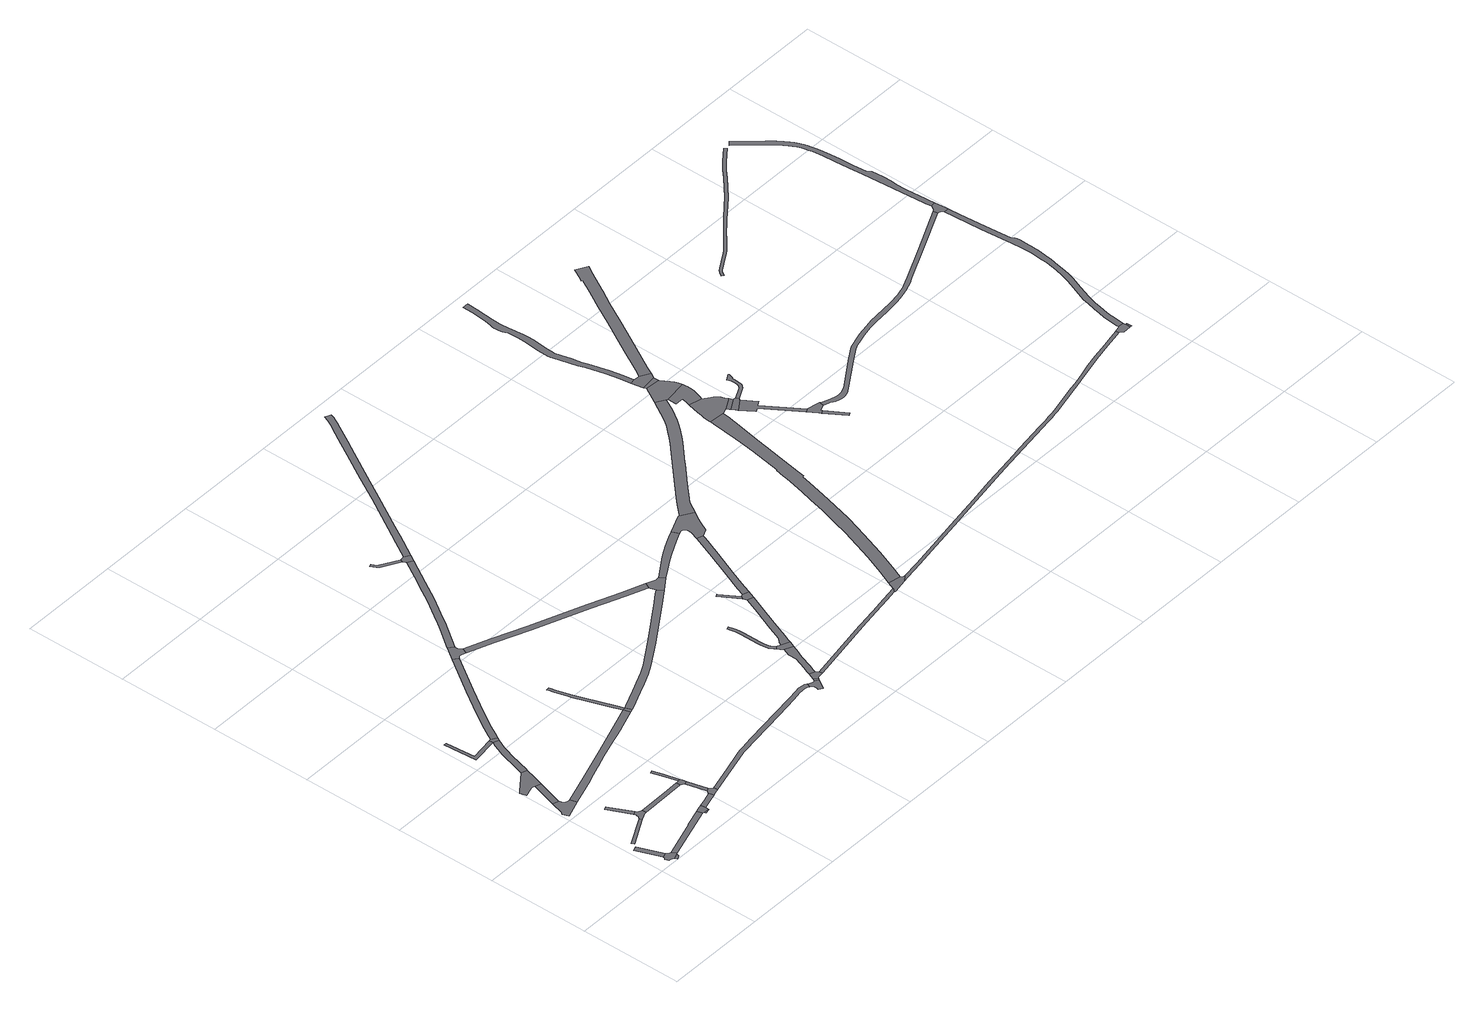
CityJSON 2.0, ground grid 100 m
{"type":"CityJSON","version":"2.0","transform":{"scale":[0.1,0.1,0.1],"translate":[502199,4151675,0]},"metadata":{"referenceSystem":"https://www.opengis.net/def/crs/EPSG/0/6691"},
"CityObjects":{
"road1":{"type":"Road","attributes":{"function":"9020","RoadStructureAttribute.sectionType":"1"},"geometry":[{"type":"MultiSurface","lod":"1","boundaries":[[[0,1,2,3]]]}]},
"road2":{"type":"Road","attributes":{"function":"9020","RoadStructureAttribute.sectionType":"4"},"geometry":[{"type":"MultiSurface","lod":"1","boundaries":[[[3,2,4,5,6,7,8,9,10,11,12,13,14,15,16,17,18]]]}]},
"road3":{"type":"Road","attributes":{"function":"9020","RoadStructureAttribute.sectionType":"1"},"geometry":[{"type":"MultiSurface","lod":"1","boundaries":[[[12,11,19,20]]]}]},
"road4":{"type":"Road","attributes":{"function":"9020","RoadStructureAttribute.sectionType":"1"},"geometry":[{"type":"MultiSurface","lod":"1","boundaries":[[[21,22,23,24]]]}]},
"road5":{"type":"Road","attributes":{"function":"9020","RoadStructureAttribute.sectionType":"4"},"geometry":[{"type":"MultiSurface","lod":"1","boundaries":[[[25,26,27,28,29,30,31,32,33,34,35,36,37,38]]]}]},
"road6":{"type":"Road","attributes":{"function":"9020","RoadStructureAttribute.sectionType":"1"},"geometry":[{"type":"MultiSurface","lod":"1","boundaries":[[[39,25,38,40]]]}]},
"road7":{"type":"Road","attributes":{"function":"9020","RoadStructureAttribute.sectionType":"1"},"geometry":[{"type":"MultiSurface","lod":"1","boundaries":[[[41,42,43,14,13,44]]]}]},
"road8":{"type":"Road","attributes":{"function":"9020","RoadStructureAttribute.sectionType":"1"},"geometry":[{"type":"MultiSurface","lod":"1","boundaries":[[[45,46,47,48]]]}]},
"road9":{"type":"Road","attributes":{"function":"9020","RoadStructureAttribute.sectionType":"4"},"geometry":[{"type":"MultiSurface","lod":"1","boundaries":[[[49,50,51,52,53,54,55,56,39,40,57,58]]]}]},
"road10":{"type":"Road","attributes":{"function":"9020","RoadStructureAttribute.sectionType":"4"},"geometry":[{"type":"MultiSurface","lod":"1","boundaries":[[[48,47,59,60,61,62,63,21,24,64,65,66,67,68,69,70]]]}]},
"road11":{"type":"Road","attributes":{"function":"9020","RoadStructureAttribute.sectionType":"1"},"geometry":[{"type":"MultiSurface","lod":"1","boundaries":[[[71,72,73,74,75,76,77,49,58,78,79,80,81,82,83,84]]]}]},
"road12":{"type":"Road","attributes":{"function":"9020","RoadStructureAttribute.sectionType":"1"},"geometry":[{"type":"MultiSurface","lod":"1","boundaries":[[[85,86,87,88]]]}]},
"road13":{"type":"Road","attributes":{"function":"9020","RoadStructureAttribute.sectionType":"4"},"geometry":[{"type":"MultiSurface","lod":"1","boundaries":[[[89,90,41,44,85,88,91,92,93]]]}]},
"road14":{"type":"Road","attributes":{"function":"9020","RoadStructureAttribute.sectionType":"1"},"geometry":[{"type":"MultiSurface","lod":"1","boundaries":[[[94,95,96,71,97,98]]]}]},
"road15":{"type":"Road","attributes":{"function":"9020","RoadStructureAttribute.sectionType":"1"},"geometry":[{"type":"MultiSurface","lod":"1","boundaries":[[[99,100,67,66,101]]]}]},
"road16":{"type":"Road","attributes":{"function":"9020","RoadStructureAttribute.sectionType":"1"},"geometry":[{"type":"MultiSurface","lod":"1","boundaries":[[[102,103,104,89,93,105,106]]]}]},
"road17":{"type":"Road","attributes":{"function":"9020","RoadStructureAttribute.sectionType":"4"},"geometry":[{"type":"MultiSurface","lod":"1","boundaries":[[[107,97,71,84,108]]]}]},
"road18":{"type":"Road","attributes":{"function":"9020","RoadStructureAttribute.sectionType":"4"},"geometry":[{"type":"MultiSurface","lod":"1","boundaries":[[[109,110,111,99,101,112,113,114]]]}]},
"road19":{"type":"Road","attributes":{"function":"9020","RoadStructureAttribute.sectionType":"4"},"geometry":[{"type":"MultiSurface","lod":"1","boundaries":[[[115,116,102,106,117,118,119]]]}]},
"road20":{"type":"Road","attributes":{"function":"9020","RoadStructureAttribute.sectionType":"1"},"geometry":[{"type":"MultiSurface","lod":"1","boundaries":[[[113,112,116,115]]]}]},
"road21":{"type":"Road","attributes":{"function":"9020","RoadStructureAttribute.sectionType":"1"},"geometry":[{"type":"MultiSurface","lod":"1","boundaries":[[[120,121,122,110,109,123]]]}]},
"road22":{"type":"Road","attributes":{"function":"9020","RoadStructureAttribute.sectionType":"1"},"geometry":[{"type":"MultiSurface","lod":"1","boundaries":[[[124,125,126,127,128,31,30,129,130,131,132,133,134,135,136,137,138,139]]]}]},
"road23":{"type":"Road","attributes":{"function":"9020","RoadStructureAttribute.sectionType":"1"},"geometry":[{"type":"MultiSurface","lod":"1","boundaries":[[[140,141,142,143,144,107,108,145,146,147,148,149]]]}]},
"road24":{"type":"Road","attributes":{"function":"9020","RoadStructureAttribute.sectionType":"1"},"geometry":[{"type":"MultiSurface","lod":"1","boundaries":[[[150,151,152,153,154,155,156,157,124,158,159,160,161,162,163,164,165]]]}]},
"road25":{"type":"Road","attributes":{"function":"9020","RoadStructureAttribute.sectionType":"4"},"geometry":[{"type":"MultiSurface","lod":"1","boundaries":[[[158,124,139,166]]]}]},
"road26":{"type":"Road","attributes":{"function":"9020","RoadStructureAttribute.sectionType":"4"},"geometry":[{"type":"MultiSurface","lod":"1","boundaries":[[[167,168,140,149,169,170,171,172,173,174,175,176,177,178,179,180]]]}]},
"road27":{"type":"Road","attributes":{"function":"9020","RoadStructureAttribute.sectionType":"1"},"geometry":[{"type":"MultiSurface","lod":"1","boundaries":[[[181,182,183,184,185,186,187,188,189,190,119,118,191,192,193,194,195,196,197,198,199,200,201,202,203,204,205,206]]]}]},
"road28":{"type":"Road","attributes":{"function":"9020","RoadStructureAttribute.sectionType":"1"},"geometry":[{"type":"MultiSurface","lod":"1","boundaries":[[[207,208,209,210,211,212,213,214,167,180,215,216,217,218,219,220]]]}]},
"road29":{"type":"Road","attributes":{"function":"9020","RoadStructureAttribute.sectionType":"1"},"geometry":[{"type":"MultiSurface","lod":"1","boundaries":[[[221,222,223,224,225,226,227,228,229,230,231,232,158,166,233,234,235,236,237,238,239,240,241]]]}]},
"road30":{"type":"Road","attributes":{"function":"9020","RoadStructureAttribute.sectionType":"1"},"geometry":[{"type":"MultiSurface","lod":"1","boundaries":[[[174,173,242,243,244,245,246,247,248,249,250,251,252,253]]]}]},
"road31":{"type":"Road","attributes":{"function":"3","RoadStructureAttribute.sectionType":"4"},"geometry":[{"type":"MultiSurface","lod":"1","boundaries":[[[204,203,254,255,256,257,258,259,260,261,262,263,264,265,266]]]}]},
"road32":{"type":"Road","attributes":{"function":"9020","RoadStructureAttribute.sectionType":"1"},"geometry":[{"type":"MultiSurface","lod":"1","boundaries":[[[267,268,269,270,271,272,273,274,275,276,277,278]]]}]},
"road33":{"type":"Road","attributes":{"function":"3","RoadStructureAttribute.sectionType":"1"},"geometry":[{"type":"MultiSurface","lod":"1","boundaries":[[[279,263,262,280,281]]]}]},
"road34":{"type":"Road","attributes":{"function":"3","RoadStructureAttribute.sectionType":"4"},"geometry":[{"type":"MultiSurface","lod":"1","boundaries":[[[282,279,281,283,284,285,286,287,288]]]}]},
"road35":{"type":"Road","attributes":{"function":"9020","RoadStructureAttribute.sectionType":"4"},"geometry":[{"type":"MultiSurface","lod":"1","boundaries":[[[289,274,273,290,291,207,220,292]]]}]},
"road36":{"type":"Road","attributes":{"function":"3","RoadStructureAttribute.sectionType":"1"},"geometry":[{"type":"MultiSurface","lod":"1","boundaries":[[[293,294,295,296,297,282,288,298,299,300,301,302]]]}]},
"road37":{"type":"Road","attributes":{"function":"9020","RoadStructureAttribute.sectionType":"1"},"geometry":[{"type":"MultiSurface","lod":"1","boundaries":[[[303,304,305,306,307,308,309,310,311,312,313,314,315,316,317,318,319,320,321,322,323,324,325,326,327,328]]]}]},
"road38":{"type":"Road","attributes":{"function":"3","RoadStructureAttribute.sectionType":"4"},"geometry":[{"type":"MultiSurface","lod":"1","boundaries":[[[317,316,329,293,302,330,331]]]}]},
"road39":{"type":"Road","attributes":{"function":"3","RoadStructureAttribute.sectionType":"1"},"geometry":[{"type":"MultiSurface","lod":"1","boundaries":[[[332,333,334,335,336,331,330,337,338,339,340,341,342]]]}]},
"road40":{"type":"Road","attributes":{"function":"9020","RoadStructureAttribute.sectionType":"4"},"geometry":[{"type":"MultiSurface","lod":"1","boundaries":[[[248,247,343,221,241,344,345,346,347,348]]]}]},
"road41":{"type":"Road","attributes":{"function":"9020","RoadStructureAttribute.sectionType":"1"},"geometry":[{"type":"MultiSurface","lod":"1","boundaries":[[[349,350,351,352]]]}]},
"road42":{"type":"Road","attributes":{"function":"9020","RoadStructureAttribute.sectionType":"1"},"geometry":[{"type":"MultiSurface","lod":"1","boundaries":[[[353,354,355,356,357,358,287,286,359,360,361,362]]]}]},
"road43":{"type":"Road","attributes":{"function":"3","RoadStructureAttribute.sectionType":"4"},"geometry":[{"type":"MultiSurface","lod":"1","boundaries":[[[363,352,351,332,342,364,365]]]}]},
"road44":{"type":"Road","attributes":{"function":"9020","RoadStructureAttribute.sectionType":"1"},"geometry":[{"type":"MultiSurface","lod":"1","boundaries":[[[366,367,368,369,370,371,372,373,374,375,376,289,292,377,378,379,380,381,382,383,384,385,386,387,388]]]}]},
"road45":{"type":"Road","attributes":{"function":"9020","RoadStructureAttribute.sectionType":"1"},"geometry":[{"type":"MultiSurface","lod":"1","boundaries":[[[389,390,391,392,393,394,395,396,345,344,397,398,399,400,401,402,403,404]]]}]},
"road46":{"type":"Road","attributes":{"function":"3","RoadStructureAttribute.sectionType":"1"},"geometry":[{"type":"MultiSurface","lod":"1","boundaries":[[[405,406,407,408,363,365,409,410,411,412,413,414]]]}]},
"road47":{"type":"Road","attributes":{"function":"3","RoadStructureAttribute.sectionType":"4"},"geometry":[{"type":"MultiSurface","lod":"1","boundaries":[[[415,389,404,416,417,418,419,420,421,422,423,424,425,405,414,426,427,428,429,430]]]}]},
"road48":{"type":"Road","attributes":{"function":"3","RoadStructureAttribute.sectionType":"4"},"geometry":[{"type":"MultiSurface","lod":"1","boundaries":[[[431,353,362,432,433,434,435,436]]]}]},
"road49":{"type":"Road","attributes":{"function":"3","RoadStructureAttribute.sectionType":"1"},"geometry":[{"type":"MultiSurface","lod":"1","boundaries":[[[437,438,439,440,441,442,443,444,445,446,447,448,449,450,451,452,453,454,431,436,455,456,457,458,459,460,461,462,463,464,465,466,467,468,469,470,471,472,473]]]}]},
"road50":{"type":"Road","attributes":{"function":"3","RoadStructureAttribute.sectionType":"1"},"geometry":[{"type":"MultiSurface","lod":"1","boundaries":[[[474,475,476,477,478,479,480,481,482,483,484,485,486,487,430,429,488,489,490,491,492,493,494,495,496,497,498,499,500]]]}]},
"road51":{"type":"Road","attributes":{"function":"3","RoadStructureAttribute.sectionType":"4"},"geometry":[{"type":"MultiSurface","lod":"1","boundaries":[[[501,502,503,504,505,506,437,473,507,508,509,510,511,512,513,514]]]}]},
"road52":{"type":"Road","attributes":{"function":"3","RoadStructureAttribute.sectionType":"1"},"geometry":[{"type":"MultiSurface","lod":"1","boundaries":[[[515,516,517,518,519,501,514,520,521,522,523,524,525]]]}]},
"road53":{"type":"Road","attributes":{"function":"3","RoadStructureAttribute.sectionType":"4"},"geometry":[{"type":"MultiSurface","lod":"1","boundaries":[[[526,527,474,500,516,515,528,529,530,531,532]]]}]},
"road54":{"type":"Road","attributes":{"function":"3","RoadStructureAttribute.sectionType":"1"},"geometry":[{"type":"MultiSurface","lod":"1","boundaries":[[[533,534,526,532]]]}]},
"road55":{"type":"Road","attributes":{"function":"3","RoadStructureAttribute.sectionType":"4"},"geometry":[{"type":"MultiSurface","lod":"1","boundaries":[[[535,536,534,533,537,538]]]}]},
"road56":{"type":"Road","attributes":{"function":"9020","RoadStructureAttribute.sectionType":"1"},"geometry":[{"type":"MultiSurface","lod":"1","boundaries":[[[508,507,539,540,541]]]}]},
"road57":{"type":"Road","attributes":{"function":"9020","RoadStructureAttribute.sectionType":"4"},"geometry":[{"type":"MultiSurface","lod":"1","boundaries":[[[541,540,542,543,544,545,546]]]}]},
"road58":{"type":"Road","attributes":{"function":"9020","RoadStructureAttribute.sectionType":"1"},"geometry":[{"type":"MultiSurface","lod":"1","boundaries":[[[544,543,547,548,549,550,551,552]]]}]},
"road59":{"type":"Road","attributes":{"function":"3","RoadStructureAttribute.sectionType":"1"},"geometry":[{"type":"MultiSurface","lod":"1","boundaries":[[[553,554,555,556,557,558,559,560,561,562,563,564,565,566,567,568,569,570,571,572,573,574,536,535,575,576,577,578,579,580,581,582,583,584,585,586,587,588,589,590,591]]]}]},
"road60":{"type":"Road","attributes":{"function":"9020","RoadStructureAttribute.sectionType":"1"},"geometry":[{"type":"MultiSurface","lod":"1","boundaries":[[[592,593,594,595,596,597,598,599,600,601,602,546,545,603,604,605,606,607,608,609,610,611,612]]]}]},
"road61":{"type":"Road","attributes":{"function":"9020","RoadStructureAttribute.sectionType":"4"},"geometry":[{"type":"MultiSurface","lod":"1","boundaries":[[[550,549,613,614,615,616,617,618,619]]]}]},
"road62":{"type":"Road","attributes":{"function":"9020","RoadStructureAttribute.sectionType":"1"},"geometry":[{"type":"MultiSurface","lod":"1","boundaries":[[[615,614,620,621]]]}]},
"road63":{"type":"Road","attributes":{"function":"9020","RoadStructureAttribute.sectionType":"1"},"geometry":[{"type":"MultiSurface","lod":"1","boundaries":[[[622,623,624,625,626,627,628,629,630,631,632,633,634,635,636,637,638,639,640,641,642,643,644,645,646,434,433,647,648,649,650,651,652,653,654,655,656,657,658,659,660,661,662,663,664,665,666,667,668,669,670,671]]]}]},
"road64":{"type":"Road","attributes":{"function":"3","RoadStructureAttribute.sectionType":"1"},"geometry":[{"type":"MultiSurface","lod":"1","boundaries":[[[672,673,674,675,676,677,678,679,680,681,538,537,682,683,684,685,686,687,688,689,690]]]}]},
"road65":{"type":"Road","attributes":{"function":"9020","RoadStructureAttribute.sectionType":"1"},"geometry":[{"type":"MultiSurface","lod":"1","boundaries":[[[691,692,693,694,695,696,697,698,699,700,701,702,703,704,705,706,707,708,709,710,711,712,713,714,715,716,717,718,719,720,618,617,721,722,723,724,725,726,727,728,729,730,731,732,733,734,735,736,737,738,739,740,741,742,743,744,745,746,747,748,749,750,751,752,753,754]]]}]},
"road66":{"type":"Road","attributes":{"function":"3","RoadStructureAttribute.sectionType":"4"},"geometry":[{"type":"MultiSurface","lod":"1","boundaries":[[[755,756,757,622,671,758,759,760,761,762]]]}]},
"road67":{"type":"Road","attributes":{"function":"9020","RoadStructureAttribute.sectionType":"1"},"geometry":[{"type":"MultiSurface","lod":"1","boundaries":[[[763,764,765,766,767,768,769,770,771,772,773,774,775,776,777,778,779,780,781,782,783,784,785,786,787,788,789,790,791,792,793,794,795,796,797,798,799,800]]]}]},
"road68":{"type":"Road","attributes":{"function":"9020","RoadStructureAttribute.sectionType":"1"},"geometry":[{"type":"MultiSurface","lod":"1","boundaries":[[[801,760,759,802]]]}]},
"road69":{"type":"Road","attributes":{"function":"3","RoadStructureAttribute.sectionType":"1"},"geometry":[{"type":"MultiSurface","lod":"1","boundaries":[[[803,804,805,806,807,808,809,810,811,812,813,814,815,816,817,818,819,820,821,822,823,824,825,826,827,755,762,828,829,830,831,832,833,834,835,836,837,838,839,840,841,842,843,844,845,846,847,848,849,850,851,852,853,854]]]}]},
"road70":{"type":"Road","attributes":{"function":"3","RoadStructureAttribute.sectionType":"4"},"geometry":[{"type":"MultiSurface","lod":"1","boundaries":[[[855,856,857,858,691,754,859,860,861,804,803,862]]]}]},
"road71":{"type":"Road","attributes":{"function":"3","RoadStructureAttribute.sectionType":"1"},"geometry":[{"type":"MultiSurface","lod":"1","boundaries":[[[863,864,865,866,867,868,869,870,871,872,873,874,875,876,877,878,879,880,881,882,856,855,883,884,885,886,887,888,889,890,891,892,893,894,895,896,897,898,899,900,901,902,903,904]]]}]}
},
"vertices":[
[101,368,0],[55,350,0],[149,110,0],[195,129,0],
[149,103,0],[147,95,0],[143,89,0],[140,87,0],[133,84,0],[144,42,0],[167,43,0],[192,30,0],[252,49,0],[261,52,0],[236,100,0],[226,100,0],[217,101,0],[212,104,0],[206,110,0],
[206,4,0],[241,23,0],
[390,576,0],[112,424,0],[126,398,0],[404,551,0],
[79,1247,0],[41,1121,0],[35,1111,0],[26,1102,0],[49,1042,0],[225,1108,0],[207,1169,0],[193,1169,0],[170,1177,0],[156,1186,0],[147,1196,0],[141,1207,0],[137,1221,0],[136,1230,0],
[154,1500,0],[212,1484,0],
[772,275,0],[598,221,0],[601,213,0],[789,222,0],
[333,886,0],[301,870,0],[409,649,0],[441,665,0],
[212,1698,0],[31,1563,0],[6,1543,0],[23,1483,0],[112,1508,0],[128,1511,0],[137,1510,0],[149,1504,0],[245,1593,0],[270,1682,0],
[411,643,0],[413,627,0],[413,613,0],[410,602,0],[403,590,0],[426,563,0],[463,579,0],[492,586,0],[491,626,0],[472,631,0],[463,636,0],[453,646,0],
[358,2129,0],[337,2085,0],[317,2039,0],[294,1974,0],[283,1938,0],[242,1802,0],[217,1717,0],[275,1701,0],[300,1785,0],[340,1920,0],[351,1955,0],[373,2018,0],[391,2060,0],[414,2107,0],
[804,214,0],[808,198,0],[853,210,0],[853,212,0],
[848,296,0],[794,282,0],[853,219,0],[855,229,0],[860,250,0],
[103,2420,0],[73,2418,0],[97,2093,0],[353,2164,0],[124,2132,0],
[941,637,0],[819,634,0],[942,597,0],
[1012,345,0],[924,316,0],[850,297,0],[938,270,0],[1027,299,0],
[377,2167,0],[431,2138,0],
[996,645,0],[972,638,0],[952,638,0],[976,577,0],[1009,586,0],[1001,622,0],
[1061,385,0],[1028,372,0],[1033,301,0],[1100,320,0],[1090,357,0],
[927,890,0],[903,883,0],[932,788,0],[957,795,0],
[1370,1572,0],[1237,1525,0],[1130,1486,0],[816,1377,0],[492,1267,0],[387,1159,0],[503,1201,0],[578,1228,0],[664,1259,0],[687,1267,0],[811,1314,0],[1021,1382,0],[1081,1400,0],[1152,1423,0],[1259,1463,0],[1392,1510,0],
[950,3071,0],[715,2720,0],[552,2469,0],[450,2300,0],[406,2219,0],[459,2190,0],[503,2269,0],[604,2436,0],[766,2686,0],[1001,3037,0],
[1192,2226,0],[1162,2222,0],[1166,2202,0],[1174,2165,0],[1210,2028,0],[1217,2006,0],[1258,1884,0],[1343,1650,0],[1400,1582,0],[1373,1661,0],[1280,1917,0],[1268,1952,0],[1245,2016,0],[1239,2036,0],[1203,2172,0],[1195,2208,0],
[1422,1520,0],
[1038,3195,0],[1015,3163,0],[1019,3049,0],[1025,3052,0],[1034,3053,0],[1045,3053,0],[1092,3036,0],[1114,3092,0],[1101,3102,0],[1095,3110,0],[1090,3119,0],[1087,3128,0],[1086,3138,0],[1089,3158,0],
[2520,641,0],[2472,635,0],[2370,619,0],[2143,582,0],[1966,557,0],[1772,528,0],[1640,508,0],[1599,502,0],[1566,494,0],[1340,428,0],[1351,390,0],[1577,452,0],[1607,460,0],[1646,466,0],[1779,485,0],[1972,515,0],[2149,540,0],[2377,576,0],[2478,593,0],[2520,597,0],[2553,595,0],[2570,590,0],[2591,581,0],[2609,621,0],[2585,632,0],[2560,638,0],
[1659,4155,0],[1559,3986,0],[1512,3907,0],[1458,3818,0],[1397,3717,0],[1250,3495,0],[1227,3461,0],[1183,3395,0],[1276,3418,0],[1304,3462,0],[1343,3521,0],[1449,3685,0],[1564,3875,0],[1711,4123,0],
[2717,2349,0],[2677,2323,0],[2547,2234,0],[2489,2194,0],[2394,2128,0],[2354,2101,0],[2165,1976,0],[1914,1815,0],[1823,1766,0],[1708,1713,0],[1608,1669,0],[1422,1590,0],[1446,1528,0],[1634,1608,0],[1735,1653,0],[1852,1706,0],[1948,1759,0],[2201,1920,0],[2391,2046,0],[2584,2179,0],[2754,2295,0],
[1347,2938,0],[1668,2811,0],[2187,2613,0],[2315,2561,0],[2490,2493,0],[2697,2414,0],[2726,2468,0],[2512,2549,0],[2337,2617,0],[2209,2669,0],[1689,2866,0],[1369,2994,0],
[2603,571,0],[2612,561,0],[2617,550,0],[2619,540,0],[2619,533,0],[2616,521,0],[2609,506,0],[2647,481,0],[2710,580,0],[2675,602,0],[2661,599,0],[2651,600,0],[2627,610,0],
[1448,4371,0],[1423,4358,0],[1436,4334,0],[1451,4306,0],[1459,4295,0],[1469,4287,0],[1638,4191,0],[1652,4215,0],[1484,4310,0],[1479,4315,0],[1475,4320,0],[1461,4346,0],
[2688,623,0],[2717,591,0],[2720,594,0],
[2713,688,0],[2726,601,0],[2733,605,0],[2742,606,0],[2796,613,0],[2790,643,0],[2766,668,0],
[1698,4222,0],[1651,4176,0],[1657,4162,0],[1750,4191,0],
[2821,1048,0],[2790,976,0],[2790,897,0],[2745,769,0],[2727,726,0],[2780,705,0],[2798,748,0],[2844,878,0],[2870,941,0],[2902,1015,0],
[2743,1589,0],[2715,1580,0],[2726,1542,0],[2731,1516,0],[2734,1492,0],[2737,1451,0],[2737,1262,0],[2738,1229,0],[2741,1204,0],[2745,1180,0],[2751,1158,0],[2758,1141,0],[2772,1118,0],[2783,1105,0],[2806,1124,0],[2797,1136,0],[2785,1155,0],[2779,1168,0],[2774,1186,0],[2771,1209,0],[2768,1231,0],[2767,1263,0],[2767,1452,0],[2764,1494,0],[2761,1521,0],[2755,1549,0],
[2797,1075,0],[2927,1076,0],[2848,1108,0],
[3107,1692,0],[3042,1529,0],[2952,1312,0],[2901,1176,0],[2862,1139,0],[2938,1103,0],[2949,1130,0],[2959,1154,0],[3010,1289,0],[3099,1505,0],[3165,1669,0],
[2717,2365,0],[2888,2388,0],[2856,2439,0],[2839,2435,0],[2819,2434,0],[2802,2438,0],
[2999,1933,0],[2974,1916,0],[3094,1732,0],[3112,1760,0],
[3998,863,0],[3846,835,0],[3665,803,0],[3618,795,0],[3591,791,0],[3450,768,0],[3456,738,0],[3670,773,0],[3851,805,0],[3971,827,0],
[3136,1765,0],[3184,1716,0],[3194,1743,0],
[2641,5871,0],[2626,5832,0],[2615,5806,0],[2598,5772,0],[2569,5722,0],[2471,5554,0],[2391,5418,0],[2232,5142,0],[2093,4898,0],[1893,4556,0],[1797,4392,0],[1845,4353,0],[1858,4375,0],[1945,4526,0],[2146,4868,0],[2285,5111,0],[2444,5388,0],[2524,5523,0],[2622,5692,0],[2652,5743,0],[2671,5781,0],[2683,5810,0],[2699,5850,0],
[3368,2734,0],[3330,2717,0],[3271,2690,0],[3192,2648,0],[3138,2620,0],[3095,2596,0],[3045,2565,0],[2950,2499,0],[2983,2449,0],[3079,2506,0],[3153,2548,0],[3218,2582,0],[3234,2590,0],[3302,2624,0],[3360,2651,0],[3398,2668,0],
[3438,2519,0],[3344,2274,0],[3243,2034,0],[3165,1841,0],[3223,1819,0],[3301,2011,0],[3403,2252,0],[3470,2426,0],[3489,2475,0],[3497,2495,0],
[3556,2817,0],[3422,2675,0],[3431,2676,0],[3442,2675,0],[3451,2672,0],[3459,2665,0],[3464,2656,0],[3469,2638,0],[3469,2616,0],[3463,2586,0],[3444,2535,0],[3572,2531,0],[3610,2611,0],[3636,2662,0],[3683,2741,0],[3564,2811,0],
[4030,937,0],[3980,822,0],[4124,851,0],[4178,891,0],[4158,899,0],[4150,912,0],
[4650,3387,0],[4647,3349,0],[4620,3088,0],[4606,2988,0],[4590,2873,0],[4539,2573,0],[4527,2568,0],[4511,2485,0],[4500,2433,0],[4480,2339,0],[4456,2233,0],[4426,2112,0],[4383,1947,0],[4329,1760,0],[4287,1626,0],[4228,1448,0],[4167,1281,0],[4091,1082,0],[4202,1038,0],[4280,1239,0],[4341,1409,0],[4401,1590,0],[4444,1726,0],[4498,1915,0],[4542,2082,0],[4572,2206,0],[4597,2313,0],[4605,2351,0],[4617,2353,0],[4632,2431,0],[4674,2657,0],[4705,2839,0],[4721,2919,0],[4760,3113,0],[4782,3236,0],[4791,3298,0],[4800,3374,0],
[4542,3901,0],[4470,3775,0],[4442,3728,0],[4404,3673,0],[4371,3628,0],[4330,3579,0],[4291,3535,0],[4275,3517,0],[4227,3466,0],[4139,3383,0],[3851,3100,0],[3694,2948,0],[3645,2899,0],[3577,2825,0],[3752,2859,0],[3923,3027,0],[4103,3203,0],[4118,3218,0],[4211,3309,0],[4300,3394,0],[4351,3448,0],[4409,3512,0],[4453,3565,0],[4488,3612,0],[4529,3671,0],[4560,3722,0],[4632,3849,0],
[4703,3665,0],[4684,3592,0],[4673,3545,0],[4665,3497,0],[4659,3461,0],[4651,3396,0],[4862,3399,0],[4974,3465,0],[4959,3498,0],[4949,3530,0],[4936,3546,0],[4911,3571,0],[4892,3584,0],[4829,3632,0],
[4869,3870,0],[4647,3841,0],[4645,3756,0],[4727,3754,0],[4708,3685,0],[4839,3660,0],[4854,3704,0],[4866,3747,0],[4873,3787,0],[4874,3827,0],[4872,3852,0],
[4636,4068,0],[4550,3914,0],[4867,3885,0],[4859,3915,0],[4846,3947,0],[4829,3977,0],[4782,4057,0],
[4776,4110,0],[4626,4092,0],
[4654,4218,0],[4605,4209,0],[4805,4162,0],[4714,4214,0],
[4876,3372,0],[4880,3365,0],[4993,3428,0],
[4901,3327,0],[4912,3310,0],[5021,3382,0],[5034,3400,0],[5019,3426,0],
[4996,3182,0],[5031,3204,0],[5256,2862,0],[5291,2881,0],[5064,3225,0],[5106,3252,0],
[4452,5898,0],[4449,5795,0],[4432,5636,0],[4430,5608,0],[4420,5572,0],[4415,5546,0],[4412,5526,0],[4412,5524,0],[4415,5479,0],[4422,5446,0],[4428,5424,0],[4440,5400,0],[4446,5298,0],[4443,5230,0],[4429,5073,0],[4427,4955,0],[4429,4929,0],[4432,4912,0],[4493,4685,0],[4515,4627,0],[4564,4444,0],[4587,4314,0],[4636,4323,0],[4613,4455,0],[4563,4642,0],[4547,4695,0],[4526,4791,0],[4490,4937,0],[4489,4956,0],[4495,5053,0],[4505,5164,0],[4508,5229,0],[4505,5294,0],[4491,5443,0],[4485,5528,0],[4484,5556,0],[4485,5613,0],[4504,5792,0],[4507,5896,0],
[5209,3669,0],[5145,3630,0],[5154,3610,0],[5158,3593,0],[5162,3574,0],[5162,3553,0],[5160,3530,0],[5156,3514,0],[5148,3502,0],[5137,3489,0],[5120,3478,0],[5135,3452,0],[5156,3466,0],[5172,3483,0],[5184,3501,0],[5190,3525,0],[5192,3552,0],[5191,3578,0],[5189,3606,0],[5199,3609,0],[5215,3658,0],
[5316,2771,0],[5326,2755,0],[5356,2774,0],[5355,2790,0],[5413,2809,0],[5422,2856,0],[5391,2864,0],
[5454,2561,0],[5483,2580,0],
[7694,1567,0],[7655,1557,0],[7461,1517,0],[7389,1502,0],[7311,1484,0],[7212,1460,0],[7093,1428,0],[6971,1397,0],[6905,1381,0],[6759,1345,0],[6652,1319,0],[6598,1306,0],[6554,1297,0],[6506,1288,0],[6444,1278,0],[6359,1265,0],[6249,1248,0],[6047,1215,0],[5945,1198,0],[5755,1167,0],[5552,1132,0],[5290,1084,0],[4930,1019,0],[4628,965,0],[4368,920,0],[4182,862,0],[4373,890,0],[4634,936,0],[4935,989,0],[5296,1055,0],[5557,1103,0],[5760,1137,0],[5950,1169,0],[6052,1185,0],[6253,1219,0],[6363,1235,0],[6449,1249,0],[6511,1258,0],[6559,1267,0],[6604,1277,0],[6659,1290,0],[6766,1316,0],[6912,1352,0],[6978,1368,0],[7100,1399,0],[7219,1431,0],[7317,1455,0],[7396,1472,0],[7467,1488,0],[7702,1536,0],
[5414,5498,0],[5366,5413,0],[5340,5367,0],[5353,5360,0],[5275,5221,0],[5177,5046,0],[5075,4860,0],[4986,4700,0],[4884,4516,0],[4758,4289,0],[4848,4238,0],[4974,4466,0],[5077,4650,0],[5166,4810,0],[5268,4996,0],[5354,5149,0],[5364,5168,0],[5470,5354,0],[5518,5437,0],
[7894,3706,0],[7451,3493,0],[7113,3331,0],[7056,3304,0],[7015,3287,0],[6975,3272,0],[6932,3259,0],[6888,3247,0],[6854,3241,0],[6811,3233,0],[6771,3227,0],[6491,3201,0],[6466,3198,0],[6308,3166,0],[6225,3143,0],[6174,3128,0],[6148,3118,0],[6114,3101,0],[5980,3015,0],[5718,2842,0],[5695,2828,0],[5663,2813,0],[5643,2806,0],[5626,2802,0],[5608,2800,0],[5582,2800,0],[5557,2804,0],[5528,2813,0],[5483,2830,0],[5447,2843,0],[5470,2792,0],[5490,2785,0],[5500,2776,0],[5518,2762,0],[5541,2753,0],[5571,2746,0],[5598,2745,0],[5625,2748,0],[5651,2755,0],[5680,2769,0],[5714,2793,0],[5739,2809,0],[6002,2981,0],[6134,3066,0],[6164,3081,0],[6187,3090,0],[6236,3105,0],[6317,3127,0],[6420,3148,0],[6450,3152,0],[6503,3159,0],[6598,3167,0],[6664,3173,0],[6775,3187,0],[6818,3193,0],[6861,3201,0],[6897,3208,0],[6943,3221,0],[6988,3234,0],[7029,3250,0],[7072,3267,0],[7130,3295,0],[7469,3457,0],[7904,3666,0],
[7758,1586,0],[7749,1578,0],[7707,1571,0],[7738,1507,0],[7815,1508,0],[7815,1557,0],[7815,1573,0],[7815,1583,0],
[7395,5555,0],[7259,5450,0],[7177,5382,0],[7106,5311,0],[7014,5227,0],[6921,5144,0],[6835,5077,0],[6710,4976,0],[6666,4940,0],[6556,4849,0],[6519,4819,0],[6448,4760,0],[6398,4718,0],[6359,4691,0],[6321,4668,0],[6200,4594,0],[6178,4579,0],[6159,4560,0],[6134,4518,0],[6156,4505,0],[6179,4545,0],[6194,4560,0],[6213,4573,0],[6334,4645,0],[6373,4669,0],[6413,4698,0],[6464,4740,0],[6536,4799,0],[6570,4831,0],[6680,4922,0],[6709,4945,0],[6852,5055,0],[6939,5123,0],[7032,5206,0],[7125,5291,0],[7196,5362,0],[7277,5428,0],[7412,5533,0],
[7832,1559,0],[7833,1508,0],
[7999,3635,0],[7949,3632,0],[7957,3522,0],[7977,3257,0],[8000,2991,0],[8005,2956,0],[8011,2827,0],[8012,2753,0],[8009,2682,0],[8004,2620,0],[8000,2570,0],[7992,2527,0],[7976,2446,0],[7954,2359,0],[7933,2292,0],[7916,2236,0],[7865,2115,0],[7834,2029,0],[7817,1962,0],[7799,1887,0],[7784,1813,0],[7773,1754,0],[7768,1718,0],[7766,1699,0],[7758,1602,0],[7817,1632,0],[7822,1689,0],[7828,1745,0],[7840,1816,0],[7852,1872,0],[7866,1929,0],[7880,1985,0],[7894,2028,0],[7913,2077,0],[7941,2149,0],[7989,2279,0],[8008,2345,0],[8027,2423,0],[8039,2480,0],[8052,2564,0],[8063,2641,0],[8072,2710,0],[8077,2805,0],[8079,2867,0],[8078,2920,0],[8073,2957,0],[8069,2973,0],[8061,2985,0],[8053,2991,0],[8050,2997,0],[8026,3261,0],[8007,3526,0],
[7988,3768,0],[7938,3763,0],[7921,3729,0],[7911,3717,0],[7917,3666,0],[7928,3661,0],[7940,3650,0],[7997,3666,0],
[7491,5577,0],[7453,5544,0],[7652,5319,0],[7679,5286,0],[7705,5252,0],[7742,5201,0],[7765,5164,0],[7782,5133,0],[7798,5097,0],[7811,5062,0],[7819,5034,0],[7829,4999,0],[7836,4964,0],[7842,4928,0],[7850,4859,0],[7859,4733,0],[7869,4601,0],[7882,4454,0],[7931,3837,0],[7933,3815,0],[7979,3856,0],[7963,4064,0],[7962,4164,0],[7967,4222,0],[7966,4317,0],[7954,4426,0],[7932,4458,0],[7919,4605,0],[7909,4737,0],[7900,4864,0],[7892,4935,0],[7885,4973,0],[7877,5011,0],[7868,5047,0],[7858,5078,0],[7844,5116,0],[7827,5155,0],[7808,5190,0],[7783,5230,0],[7745,5282,0],[7718,5317,0],[7690,5351,0]
]}
